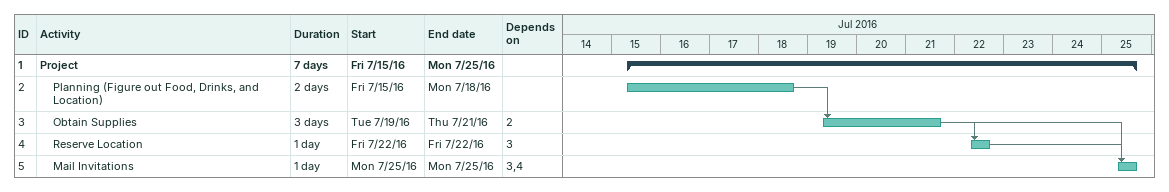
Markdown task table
| ID | Level | Task | Duration | Start | Finish | Predecessors |
|---|---|---|---|---|---|---|
| 1 | 1 | **Project** | 7d | 2016-07-15 | 2016-07-25 |  |
| 2 | 2 | Planning (Figure out Food, Drinks, and Location) | 2d | 2016-07-15 | 2016-07-18 |  |
| 3 | 2 | Obtain Supplies | 3d | 2016-07-19 | 2016-07-21 | 2 |
| 4 | 2 | Reserve Location | 1d | 2016-07-22 | 2016-07-22 | 3 |
| 5 | 2 | Mail Invitations | 1d | 2016-07-25 | 2016-07-25 | 3, 4 |
